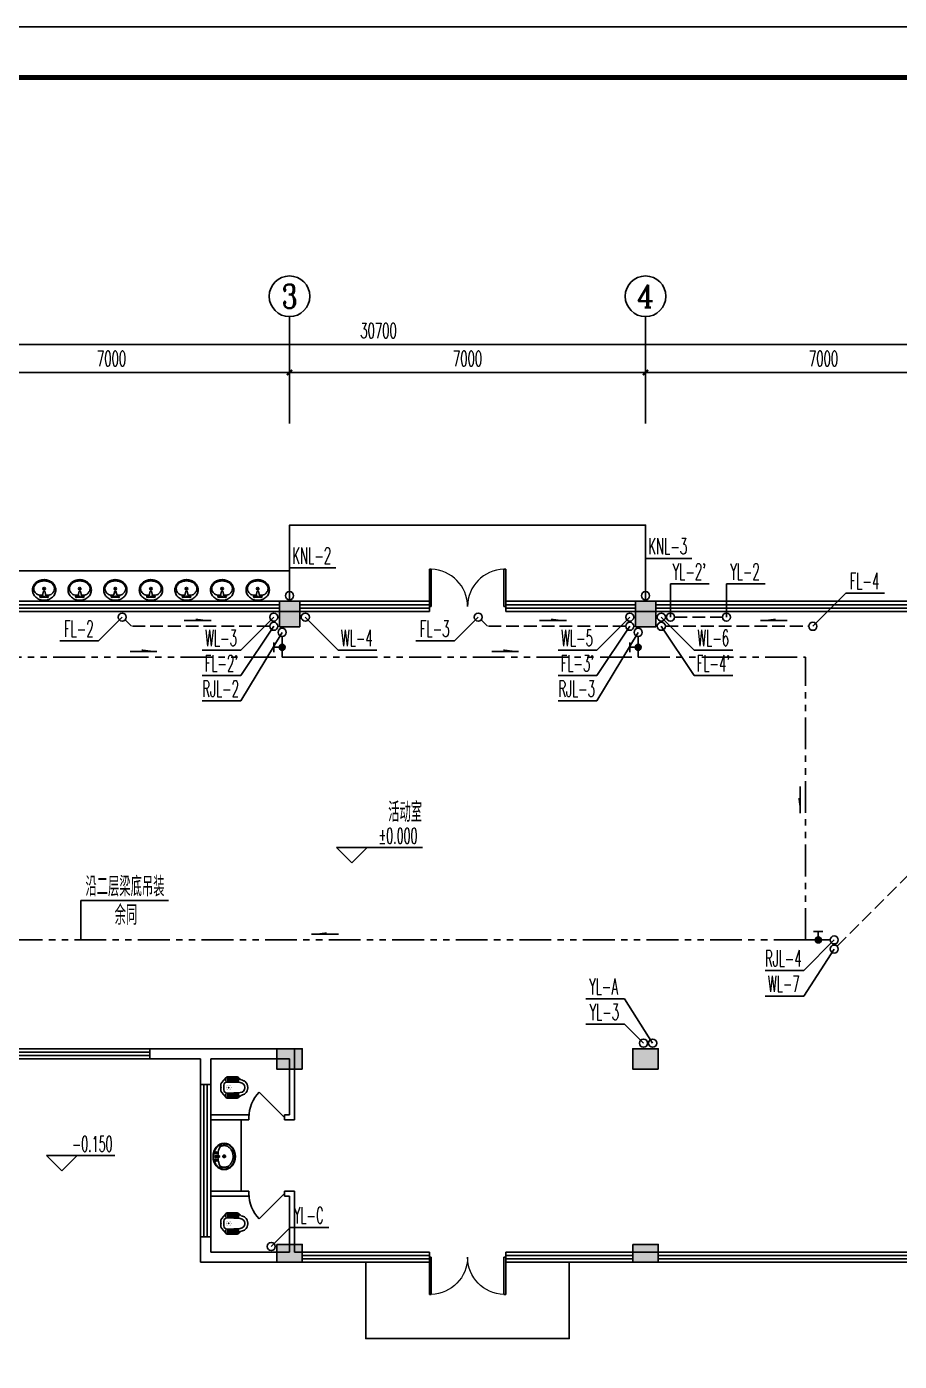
# Model space of a CAD drawing. Extents: x -1254782 to -617813, y -619975 to -323764.
# Drawn here: x -845684 to -828526, y -363878 to -337629 of the extents above; entities that cross this region are included whole.
import ezdxf
from ezdxf.enums import TextEntityAlignment as Align

# ---------------------------------------------------------------- set-up
doc = ezdxf.new("R2010")
doc.units = 0
doc.header["$LTSCALE"] = 1000
doc.header["$MEASUREMENT"] = 0
doc.linetypes.add('DASH', pattern=[0.35, 0.25, -0.1])
doc.linetypes.add('PHANTOM2', pattern=[1.25, 0.625, -0.125, 0.125, -0.125, 0.125, -0.125])
for name, color, linetype in [('4', 4, 'Continuous'), ('9', 9, 'Continuous'), ('AXIS', 3, 'Continuous'), ('AXIS_TEXT', 7, 'Continuous'), ('DIM_ELEV', 3, 'Continuous'), ('K+T', 252, 'Continuous'), ('LVTRY', 8, 'Continuous'), ('PIPE-废水', 5, 'DASH'), ('PIPE-污水', 5, 'DASH'), ('PIPE-给水', 1, 'Continuous'), ('PIPE-雨水', 222, 'DASH'), ('PUB_TITLE', 4, 'Continuous'), ('TWT_LEAD', 3, 'Continuous'), ('TWT_SYMB', 3, 'Continuous'), ('TWT_TEXT', 7, 'Continuous'), ('VALVE_给水', 7, 'Continuous'), ('VPIPE-废水', 5, 'DASH'), ('VPIPE-污水', 5, 'DASH'), ('VPIPE-给水', 1, 'Continuous'), ('VPIPE-雨水', 222, 'DASH'), ('WALL', 7, 'Continuous'), ('WINDOW', 4, 'Continuous')]:
    doc.layers.add(name, color=color, linetype=linetype)
doc.styles.add('_TCH_AXIS', font='COMPLEX', dxfattribs={"bigfont": 'GBCBIG'})
doc.styles.add('_TCH_DIM', font='SIMPLEX.shx', dxfattribs={"width": 0.8, "bigfont": 'GBCBIG.shx'})
doc.styles.add('_TCH_DIM_T3', font='SIMPLEX.shx', dxfattribs={"width": 0.564706, "bigfont": 'GBCBIG.shx'})
doc.styles.add('COMPLEX', font='COMPLEX')
doc.styles.add('天正', font='SIMPLEX.shx', dxfattribs={"width": 0.7, "bigfont": 'HZTXT.shx'})
doc.dimstyles.new('_TCH_ARCH&&100', dxfattribs={"dimtxt": 297.5, "dimasz": 100, "dimexe": 250, "dimexo": 300, "dimgap": 126.25, "dimtad": 1, "dimdec": 0, "dimzin": 0, "dimdsep": 46, "dimtxsty": '_TCH_DIM_T3', "dimblk": 'ARCHTICK', "dimcen": 0.09, "dimclrt": 7, "dimazin": 2, "dimtfac": 1, "dimtdec": 0, "dimtix": 1, "dimtmove": 2, "dimatfit": 3, "dimfxl": 1, "dimtolj": 1, "dimtzin": 0, "dimarcsym": 0})

# ---------------------------------------------------------------- blocks, each defined once
blk = doc.blocks.new('A$C66D56BDA')
at = {"layer": '9'}
for points in [[(0, 100), (400, 100), (400, 600), (0, 600)], [(3300, 600), (3000, 600), (3000, 100), (3300, 100)], [(6400, 100), (6800, 100), (6800, 600), (6400, 600)], [(13400, 100), (13800, 100), (13800, 600), (13400, 600)], [(20400, 100), (20800, 100), (20800, 600), (20400, 600)], [(27400, 100), (27800, 100), (27800, 600), (27400, 600)], [(30300, 100), (30700, 100), (30700, 600), (30300, 600)], [(3300, -5500), (3000, -5500), (3000, -6000), (3300, -6000)], [(27850, -6000), (27850, -5700), (27350, -5700), (27350, -6000)], [(30700, -6000), (30700, -5700), (30200, -5700), (30200, -6000)], [(27850, -8400), (27850, -8050), (27350, -8050), (27350, -8400)], [(30700, -8400), (30700, -8050), (30200, -8050), (30200, -8400)], [(6850, -8600), (6850, -8200), (6350, -8200), (6350, -8600)], [(13850, -8600), (13850, -8200), (13350, -8200), (13350, -8600)], [(20850, -8600), (20850, -8200), (20350, -8200), (20350, -8600)]]:
    blk.add_hatch(color=256, dxfattribs=at).paths.add_polyline_path(points)
h = blk.add_hatch(color=256, dxfattribs=at)
edge = h.paths.add_edge_path()
edge.add_line((125, -6000), (448, -6000))
edge.add_line((448, -6000), (448, -5100))
edge.add_line((448, -5100), (0, -5100))
edge.add_arc((3300, -5100), 3300, 180, 195.8266)
at = {"layer": 'WALL'}
for points in [[(0, 100), (400, 100), (400, 600), (0, 600)], [(3300, 600), (3000, 600), (3000, 100), (3300, 100)], [(6400, 100), (6800, 100), (6800, 600), (6400, 600)], [(13400, 100), (13800, 100), (13800, 600), (13400, 600)], [(20400, 100), (20800, 100), (20800, 600), (20400, 600)], [(27400, 100), (27800, 100), (27800, 600), (27400, 600)], [(30300, 100), (30700, 100), (30700, 600), (30300, 600)], [(3300, -5500), (3000, -5500), (3000, -6000), (3300, -6000)], [(27850, -6000), (27850, -5700), (27350, -5700), (27350, -6000)], [(30700, -6000), (30700, -5700), (30200, -5700), (30200, -6000)], [(27850, -8400), (27850, -8050), (27350, -8050), (27350, -8400)], [(30700, -8400), (30700, -8050), (30200, -8050), (30200, -8400)], [(6850, -8600), (6850, -8200), (6350, -8200), (6350, -8600)], [(13850, -8600), (13850, -8200), (13350, -8200), (13350, -8600)], [(20850, -8600), (20850, -8200), (20350, -8200), (20350, -8600)]]:
    blk.add_lwpolyline(points, close=True, dxfattribs=at)
blk.add_lwpolyline([(125, -6000), (448, -6000), (448, -5100), (0, -5100, 0.069167), (125, -6000, -0.123047)], format="xyb", dxfattribs=at)
blk = doc.blocks.new('saadbadb')
h = blk.add_hatch(color=256)
h.dxf.hatch_style = 1
h.paths.add_polyline_path([(-222370, -64738), (-221870, -64738), (-221870, -65088), (-222370, -65088)])
at = {"layer": 'WALL'}
blk.add_lwpolyline([(-222370, -64738), (-221870, -64738), (-221870, -65088), (-222370, -65088)], close=True, dxfattribs=at)
blk = doc.blocks.new('$DorLib2D$00000002')
for p, q in [((-0.5, 0), (-0.5, 0.4875)), ((-0.475, 0.4875), (-0.5, 0.4875)), ((-0.475, 0), (-0.475, 0.4875)), ((0.475, 0), (0.475, 0.4875)), ((0.475, 0.4875), (0.5, 0.4875)), ((0.5, 0), (0.5, 0.4875)), ((-0.5, 0), (-0.475, 0)), ((0.5, 0), (0.475, 0))]:
    blk.add_line(p, q)
at = {"lineweight": 13}
for centre, start, end in [((-0.4875, 0), 0, 88.53072), ((0.4875, 0), 91.46928, 180)]:
    blk.add_arc(centre, 0.4875, start, end, dxfattribs=at)
blk = doc.blocks.new('$TCHSYS$WIN2D')
for p, q in [((-0.5, 0.5), (0.5, 0.5)), ((-0.5, 0.5), (-0.5, -0.5)), ((0.5, 0.5), (0.5, -0.5)), ((0.5, 0.1667), (-0.5, 0.1667)), ((0.5, -0.1667), (-0.5, -0.1667)), ((-0.5, -0.5), (0.5, -0.5))]:
    blk.add_line(p, q)
blk = doc.blocks.new('_ArchTick')
at = {"color": 0, "linetype": 'ByBlock', "const_width": 0.4}
blk.add_lwpolyline([(-0.5, -0.5), (0.5, 0.5)], dxfattribs=at)
blk = doc.blocks.new('*D270')
at = {"layer": 'AXIS', "color": 0, "lineweight": -2, "transparency": 16777216}
for p, q in [((3900, 22200), (3900, 23700)), ((34600, 22200), (34600, 23700)), ((3900, 23450), (34600, 23450))]:
    blk.add_line(p, q, dxfattribs=at)
at = {"layer": 'Defpoints', "color": 0, "transparency": 16777216}
for p in [(34600, 23450), (3900, 21900), (34600, 21900)]:
    blk.add_point(p, dxfattribs=at)
at = {"layer": 'AXIS', "color": 0, "lineweight": -2, "transparency": 16777216, "xscale": 100, "yscale": 100, "zscale": 100, "rotation": 180}
blk.add_blockref('_ArchTick', (3900, 23450), dxfattribs=at)
at = {"layer": 'AXIS', "color": 0, "lineweight": -2, "transparency": 16777216, "xscale": 100, "yscale": 100, "zscale": 100}
blk.add_blockref('_ArchTick', (34600, 23450), dxfattribs=at)
at = {"layer": 'AXIS', "color": 7, "transparency": 16777216, "insert": (19250, 23725), "char_height": 297.5, "attachment_point": 5, "style": '_TCH_DIM_T3'}
blk.add_mtext('\\A1;30700', dxfattribs=at)
blk = doc.blocks.new('*D272')
at = {"layer": 'AXIS', "color": 0, "lineweight": -2, "transparency": 16777216}
for p, q in [((10500, 22200), (10500, 23150)), ((17500, 22200), (17500, 23150)), ((10500, 22900), (17500, 22900))]:
    blk.add_line(p, q, dxfattribs=at)
at = {"layer": 'Defpoints', "color": 0, "transparency": 16777216}
for p in [(17500, 22900), (10500, 21900), (17500, 21900)]:
    blk.add_point(p, dxfattribs=at)
at = {"layer": 'AXIS', "color": 0, "lineweight": -2, "transparency": 16777216, "xscale": 100, "yscale": 100, "zscale": 100, "rotation": 180}
blk.add_blockref('_ArchTick', (10500, 22900), dxfattribs=at)
at = {"layer": 'AXIS', "color": 0, "lineweight": -2, "transparency": 16777216, "xscale": 100, "yscale": 100, "zscale": 100}
blk.add_blockref('_ArchTick', (17500, 22900), dxfattribs=at)
at = {"layer": 'AXIS', "color": 7, "transparency": 16777216, "insert": (14000, 23175), "char_height": 297.5, "attachment_point": 5, "style": '_TCH_DIM_T3'}
blk.add_mtext('\\A1;7000', dxfattribs=at)
blk = doc.blocks.new('*D273')
at = {"layer": 'AXIS', "color": 0, "lineweight": -2, "transparency": 16777216}
for p, q in [((17500, 22200), (17500, 23150)), ((24500, 22200), (24500, 23150)), ((17500, 22900), (24500, 22900))]:
    blk.add_line(p, q, dxfattribs=at)
at = {"layer": 'Defpoints', "color": 0, "transparency": 16777216}
for p in [(24500, 22900), (17500, 21900), (24500, 21900)]:
    blk.add_point(p, dxfattribs=at)
at = {"layer": 'AXIS', "color": 0, "lineweight": -2, "transparency": 16777216, "xscale": 100, "yscale": 100, "zscale": 100, "rotation": 180}
blk.add_blockref('_ArchTick', (17500, 22900), dxfattribs=at)
at = {"layer": 'AXIS', "color": 0, "lineweight": -2, "transparency": 16777216, "xscale": 100, "yscale": 100, "zscale": 100}
blk.add_blockref('_ArchTick', (24500, 22900), dxfattribs=at)
at = {"layer": 'AXIS', "color": 7, "transparency": 16777216, "insert": (21000, 23175), "char_height": 297.5, "attachment_point": 5, "style": '_TCH_DIM_T3'}
blk.add_mtext('\\A1;7000', dxfattribs=at)
blk = doc.blocks.new('*D274')
at = {"layer": 'AXIS', "color": 0, "lineweight": -2, "transparency": 16777216}
for p, q in [((24500, 22200), (24500, 23150)), ((31500, 22200), (31500, 23150)), ((24500, 22900), (31500, 22900))]:
    blk.add_line(p, q, dxfattribs=at)
at = {"layer": 'Defpoints', "color": 0, "transparency": 16777216}
for p in [(31500, 22900), (24500, 21900), (31500, 21900)]:
    blk.add_point(p, dxfattribs=at)
at = {"layer": 'AXIS', "color": 0, "lineweight": -2, "transparency": 16777216, "xscale": 100, "yscale": 100, "zscale": 100, "rotation": 180}
blk.add_blockref('_ArchTick', (24500, 22900), dxfattribs=at)
at = {"layer": 'AXIS', "color": 0, "lineweight": -2, "transparency": 16777216, "xscale": 100, "yscale": 100, "zscale": 100}
blk.add_blockref('_ArchTick', (31500, 22900), dxfattribs=at)
at = {"layer": 'AXIS', "color": 7, "transparency": 16777216, "insert": (28000, 23175), "char_height": 297.5, "attachment_point": 5, "style": '_TCH_DIM_T3'}
blk.add_mtext('\\A1;7000', dxfattribs=at)
blk = doc.blocks.new('$DorLib2D$00000114')
at = {"color": 0}
blk.add_line((0.5, 0), (-0.207, 0.707), dxfattribs=at)
blk.add_arc((0.5, 0), 1, 135, 180, dxfattribs=at)
blk = doc.blocks.new('$lvtry$00000173')
at = {"color": 0}
for p, q in [((-35, -219, 0), (40, -219, 0)), ((-11, -125, 0), (-16, -50, 0)), ((2, -177, 0), (2, -260, 0)), ((12, -125, 0), (16, -50, 0))]:
    blk.add_line(p, q, dxfattribs=at)
for centre, radius in [((-69, -62, 0), 20.6), ((-69, -62, 0), 15.6), ((2, -219, 0), 23.4), ((0, -50, 0), 15.8), ((72, -62, 0), 20.6), ((72, -62, 0), 15.6)]:
    blk.add_circle(centre, radius, dxfattribs=at)
blk.add_arc((1, -117, 0), 13.9, 215.486, 324.514, dxfattribs=at)
blk.add_ellipse((2, -219, 0), major_axis=(-259, 0), ratio=0.848663, dxfattribs=at)
for start_param, end_param in [(4.764585, 5.931457), (3.493317, 4.671733)]:
    blk.add_ellipse((2, -215, 0), major_axis=(-259, 0), ratio=0.459125, start_param=start_param, end_param=end_param, dxfattribs=at)
for points, knots in [([(-247, -219, 0), (-247, -226, 0), (-247, -233, 0), (-245, -253, 0), (-242, -264, 0), (-234, -288, 0), (-229, -299, 0), (-216, -321, 0), (-209, -331, 0), (-192, -351, 0), (-183, -360, 0), (-162, -377, 0), (-151, -385, 0), (-127, -399, 0), (-115, -405, 0), (-88, -415, 0), (-75, -419, 0), (-47, -425, 0), (-32, -427, 0), (-4, -429, 0), (11, -429, 0), (40, -426, 0), (54, -424, 0), (82, -418, 0), (96, -413, 0), (122, -403, 0), (134, -397, 0), (158, -383, 0), (169, -375, 0), (189, -357, 0), (198, -348, 0), (215, -328, 0), (222, -318, 0), (234, -296, 0), (239, -284, 0), (246, -261, 0), (248, -249, 0), (251, -225, 0), (251, -213, 0), (249, -189, 0), (246, -177, 0), (239, -154, 0), (234, -143, 0), (222, -121, 0), (215, -110, 0), (199, -90, 0), (190, -81, 0), (170, -63, 0), (159, -55, 0), (135, -41, 0), (123, -35, 0), (97, -24, 0), (83, -20, 0), (55, -13, 0), (41, -11, 0), (12, -9, 0), (-3, -9, 0), (-31, -10, 0), (-46, -12, 0), (-74, -18, 0), (-87, -22, 0), (-114, -32, 0), (-126, -38, 0), (-150, -52, 0), (-162, -60, 0), (-182, -77, 0), (-192, -86, 0), (-209, -106, 0), (-216, -116, 0), (-228, -138, 0), (-234, -149, 0), (-242, -172, 0), (-244, -184, 0), (-247, -204, 0), (-247, -211, 0), (-247, -219, 0)], [0, 0, 0, 0, 0.105369, 0.105369, 0.278747, 0.278747, 0.452125, 0.452125, 0.625504, 0.625504, 0.798882, 0.798882, 0.97226, 0.97226, 1.145639, 1.145639, 1.319017, 1.319017, 1.492395, 1.492395, 1.665774, 1.665774, 1.839152, 1.839152, 2.01253, 2.01253, 2.185909, 2.185909, 2.359287, 2.359287, 2.532665, 2.532665, 2.706044, 2.706044, 2.879422, 2.879422, 3.0528, 3.0528, 3.226179, 3.226179, 3.399557, 3.399557, 3.572935, 3.572935, 3.746313, 3.746313, 3.919692, 3.919692, 4.09307, 4.09307, 4.266448, 4.266448, 4.439827, 4.439827, 4.613205, 4.613205, 4.786583, 4.786583, 4.959962, 4.959962, 5.13334, 5.13334, 5.306718, 5.306718, 5.480097, 5.480097, 5.653475, 5.653475, 5.826853, 5.826853, 6.000232, 6.000232, 6.17361, 6.17361, 6.283185, 6.283185, 6.283185, 6.283185]), ([(-184, -131, 0), (-185, -133, 0), (-186, -135, 0), (-191, -143, 0), (-195, -149, 0), (-201, -161, 0), (-203, -168, 0), (-207, -180, 0), (-209, -187, 0), (-211, -199, 0), (-212, -205, 0), (-212, -214, 0), (-212, -216, 0), (-212, -219, 0), (-212, -225, 0), (-212, -232, 0), (-210, -246, 0), (-208, -254, 0), (-204, -266, 0), (-202, -272, 0), (-198, -281, 0), (-196, -286, 0), (-189, -298, 0), (-185, -304, 0), (-176, -316, 0), (-171, -322, 0), (-161, -332, 0), (-156, -337, 0), (-143, -347, 0), (-135, -353, 0), (-121, -362, 0), (-116, -365, 0), (-105, -370, 0), (-100, -373, 0), (-88, -378, 0), (-82, -380, 0), (-69, -384, 0), (-63, -386, 0), (-47, -389, 0), (-38, -391, 0), (-21, -393, 0), (-12, -393, 0), (7, -394, 0), (16, -393, 0), (34, -392, 0), (43, -390, 0), (59, -387, 0), (67, -385, 0), (83, -380, 0), (91, -378, 0), (106, -372, 0), (113, -368, 0), (127, -361, 0), (133, -357, 0), (146, -348, 0), (152, -343, 0), (163, -333, 0), (169, -328, 0), (178, -317, 0), (183, -312, 0), (190, -301, 0), (194, -296, 0), (200, -284, 0), (204, -277, 0), (209, -264, 0), (210, -258, 0), (213, -246, 0), (214, -241, 0), (216, -227, 0), (216, -219, 0), (215, -206, 0), (214, -200, 0), (213, -189, 0), (211, -183, 0), (206, -167, 0), (202, -156, 0), (193, -141, 0), (190, -136, 0), (187, -131, 0)], [5.740897, 5.740897, 5.740897, 5.740897, 5.780874, 5.780874, 5.896829, 5.896829, 6.012784, 6.012784, 6.128739, 6.128739, 6.240697, 6.240697, 6.283185, 6.283185, 6.283185, 6.399826, 6.399826, 6.5409, 6.5409, 6.634, 6.634, 6.7271, 6.7271, 6.852188, 6.852188, 6.977276, 6.977276, 7.077377, 7.077377, 7.229977, 7.229977, 7.317389, 7.317389, 7.404801, 7.404801, 7.497094, 7.497094, 7.589386, 7.589386, 7.712334, 7.712334, 7.835281, 7.835281, 7.958228, 7.958228, 8.081175, 8.081175, 8.194983, 8.194983, 8.30879, 8.30879, 8.422598, 8.422598, 8.537599, 8.537599, 8.6526, 8.6526, 8.767602, 8.767602, 8.884432, 8.884432, 8.982435, 8.982435, 9.119467, 9.119467, 9.224191, 9.224191, 9.328914, 9.328914, 9.470087, 9.470087, 9.571187, 9.571187, 9.672288, 9.672288, 9.874489, 9.874489, 9.967059, 9.967059, 9.967059, 9.967059])]:
    blk.add_open_spline(points, degree=3, knots=knots, dxfattribs=at)
for p in [(1, -50), (2, -219, 0)]:
    blk.add_point(p, dxfattribs=at)
blk = doc.blocks.new('$lvtry$00000203')
at = {"color": 0}
for p, q in [((-109, -134, 0), (-210, -128, 0)), ((-107, -166, 0), (-210, -166, 0)), ((-106, -197, 0), (-210, -197, 0)), ((-104, -227, 0), (-210, -227, 0)), ((-103, -258, 0), (-210, -258, 0)), ((-106, -103, 0), (-182, -88, 0)), ((-109, -124, 0), (-97, -382, 0)), ((48, -60, 0), (-48, -60, 0)), ((97, -382, 0), (109, -124, 0)), ((103, -258, 0), (210, -258, 0)), ((104, -227, 0), (210, -227, 0)), ((106, -103, 0), (182, -88, 0)), ((106, -197, 0), (210, -197, 0)), ((107, -166, 0), (210, -166, 0)), ((109, -134, 0), (210, -128, 0)), ((-101, -289, 0), (-210, -289, 0)), ((-100, -320, 0), (-210, -320, 0)), ((-191, -354, 0), (-99, -345, 0)), ((-4, -470, 0), (4, -470, 0)), ((191, -354, 0), (99, -345, 0)), ((100, -320, 0), (210, -320, 0)), ((101, -289, 0), (210, -289, 0))]:
    blk.add_line(p, q, dxfattribs=at)
at = {"color": 0, "elevation": 0}
blk.add_lwpolyline([(184, -360, 0.139709), (135, -448, -0.12003), (120, -477, -0.218108), (4, -530), (-4, -530, -0.218108), (-120, -477, -0.12003), (-135, -448, 0.139709), (-184, -360, 0.046574), (-191, -354, -0.248797), (-210, -318), (-210, -128, -0.218491), (-198, -101), (-90, -9, -0.179479), (-67, 0), (67, 0, -0.179479), (90, -9), (198, -101, -0.218491), (210, -128), (210, -318, -0.248797), (191, -354, 0.046574)], format="xyb", close=True, dxfattribs=at)
at = {"color": 0, "const_width": 3, "elevation": 0}
blk.add_lwpolyline([(49, -153, 1), (-49, -153, 1)], format="xyb", close=True, dxfattribs=at)
at = {"color": 0}
for centre, radius, start, end in [((-48, -121, 0), 61, 90, 182.693), ((48, -121, 0), 61, 357.307, 90), ((-4, -377, 0), 92.8, 182.693, 270), ((4, -377, 0), 92.8, 270, 357.307)]:
    blk.add_arc(centre, radius, start, end, dxfattribs=at)
for p in [(0, 0), (0, -153, 0)]:
    blk.add_point(p, dxfattribs=at)
blk = doc.blocks.new('$lvtry$00000179')
at = {"color": 0, "linetype": 'ByBlock'}
for p, q in [((-32, -102), (-92, -102)), ((-13, -178), (-40, -70)), ((35, -64), (-35, -64)), ((13, -178), (-13, -178)), ((40, -70), (13, -178)), ((92, -102), (32, -102))]:
    blk.add_line(p, q, dxfattribs=at)
blk.add_lwpolyline([(0, -406, 0.088425), (89, -391, 0.093738), (162, -347, 0.102376), (212, -280, 0.10945), (229, -203, 0.109452), (212, -127, 0.102376), (162, -60, 0.093738), (89, -16, 0.088423), (0, 0, 0.088427), (-89, -16, 0.093738), (-162, -60, 0.102376), (-212, -127, 0.109452), (-229, -203, 0.109451), (-212, -280, 0.102376), (-162, -347, 0.093738), (-89, -391, 0.088425)], format="xyb", close=True, dxfattribs=at)
for centre, radius in [((-64, -76), 20.4), ((-64, -76), 15.4), ((0, -229), 25.4), ((63, -76), 20.4), ((63, -76), 15.4)]:
    blk.add_circle(centre, radius, dxfattribs=at)
for centre, radius, start, end in [((-88, -229), 116, 151.0888, 180), ((-88, -229), 116, 180, 208.9112), ((-45, -252), 164, 126.8699, 151.0888), ((-18, -288), 210, 123.9045, 126.8699), ((-92, -178), 76.2, 90, 123.9045), ((-35, -68), 5, 90, 194.0362), ((35, -68), 5, 345.9638, 90), ((92, -178), 76.2, 57.7402, 90), ((45, -252), 164, 28.9112, 57.7402), ((88, -229), 116, 0, 28.9112), ((88, -229), 116, 331.0888, 0), ((-45, -205), 164, 208.9112, 233.1301), ((-18, -169), 210, 233.1301, 252.7421), ((0, -111), 270, 252.7421, 270), ((0, -111), 270, 270, 287.2579), ((18, -169), 210, 287.2579, 306.8699), ((45, -205), 164, 306.8699, 331.0888)]:
    blk.add_arc(centre, radius, start, end, dxfattribs=at)
at = {"color": 0}
for p in [(0, -76), (0, -229)]:
    blk.add_point(p, dxfattribs=at)
blk = doc.blocks.new('_AXISO')
blk.add_circle((0, 0), 0.5)
at = {"layer": 'AXIS_TEXT', "style": 'COMPLEX', "width": 1.041667}
blk.add_attdef('A', text='', height=0.56, dxfattribs=at).set_placement((-0.25, -0.28), (0.25, -0.28), align=Align.FIT)
blk = doc.blocks.new('$VALVE$00000497')
for p, q in [((78, 138), (-78, 138)), ((0, 50), (0, 138))]:
    blk.add_line(p, q)
at = {"const_width": 49.6}
blk.add_lwpolyline([(25, 0, 1), (-25, 0, 1)], format="xyb", close=True, dxfattribs=at)
blk.add_circle((0, 0), 50)
blk = doc.blocks.new('A$C183D7180')
at = {"layer": '4'}
for points in [[(17500, 18400), (17500, 19900), (24500, 19900), (24500, 18400)], [(19000, 5400), (19000, 3900), (23000, 3900), (23000, 5400)]]:
    blk.add_lwpolyline(points, dxfattribs=at)
at = {"layer": 'AXIS'}
for p, q in [((17500, 21900), (17500, 24000)), ((24500, 21900), (24500, 24000))]:
    blk.add_line(p, q, dxfattribs=at)
at = {"layer": 'DIM_ELEV'}
for p, q in [((18724.8, 13259.6), (18424.8, 13559.6)), ((18424.8, 13559.6), (20116.3, 13559.6)), ((18724.8, 13259.6), (19024.8, 13559.6)), ((13022.6, 7199.4), (12722.6, 7499.4)), ((12722.6, 7499.4), (14062.3, 7499.4)), ((13022.6, 7199.4), (13322.6, 7499.4))]:
    blk.add_line(p, q, dxfattribs=at)
at = {"layer": 'K+T'}
blk.add_line((16550, 6800), (16550, 8200), dxfattribs=at)
blk.add_lwpolyline([(10500, 18400), (10500, 19000), (17500, 19000), (17500, 18400)], dxfattribs=at)
at = {"layer": 'WALL'}
for p, q in [((17700, 18400), (17300, 18400)), ((17300, 18400), (17300, 18200)), ((17700, 18200), (17700, 18400)), ((24700, 18400), (24300, 18400)), ((24300, 18400), (24300, 18200)), ((24700, 18200), (24700, 18400)), ((17300, 18200), (17700, 18200)), ((24300, 18200), (24700, 18200)), ((15850, 9600), (14750, 9600)), ((14750, 9600), (14750, 9400)), ((15850, 9600), (17600, 9600)), ((17600, 9600), (17600, 8200)), ((14750, 9400), (15750, 9400)), ((15750, 9400), (15750, 8900)), ((15950, 8900), (15950, 9400)), ((15950, 9400), (17500, 9400)), ((17500, 9400), (17500, 8300)), ((15750, 8900), (15950, 8900)), ((16700, 8300), (15950, 8300)), ((15950, 8300), (15950, 8200)), ((15950, 8200), (16700, 8200)), ((16700, 8200), (16700, 8300)), ((17500, 8300), (17400, 8300)), ((17400, 8300), (17400, 8200)), ((17400, 8200), (17600, 8200)), ((16700, 6800), (15950, 6800)), ((15950, 6800), (15950, 6700)), ((15950, 6700), (16700, 6700)), ((16700, 6700), (16700, 6800)), ((17600, 6800), (17400, 6800)), ((17400, 6800), (17400, 6700)), ((17400, 6700), (17500, 6700)), ((17500, 6700), (17500, 5600)), ((17600, 6800), (17600, 5600)), ((15950, 5900), (15750, 5900)), ((15750, 5900), (15750, 5400)), ((15950, 5600), (15950, 5900)), ((15950, 5600), (17500, 5600)), ((17750, 5600), (17600, 5600)), ((17750, 5400), (17750, 5600)), ((24750, 5600), (24250, 5600)), ((24250, 5600), (24250, 5400)), ((24750, 5400), (24750, 5600)), ((15750, 5400), (17500, 5400)), ((17500, 5400), (17750, 5400)), ((24250, 5400), (24750, 5400))]:
    blk.add_line(p, q, dxfattribs=at)
for name, p in [('A$C66D56BDA', (3900, 17800)), ('saadbadb', (239619.8, 70488.4)), ('saadbadb', (246619.8, 70488.4))]:
    blk.add_blockref(name, p)
at = {"layer": 'AXIS'}
ref = blk.add_blockref('_AXISO', (17500, 24400), dxfattribs=dict(at, xscale=800, yscale=800, zscale=800))
ref.add_attrib('A', '3', dxfattribs={"layer": 'AXIS_TEXT', "height": 465.9, "style": '_TCH_AXIS'}).set_placement((17344.7, 24167), (17655.3, 24167), align=Align.FIT)
ref = blk.add_blockref('_AXISO', (24500, 24400), dxfattribs=dict(at, xscale=800, yscale=800, zscale=800))
ref.add_attrib('A', '4', dxfattribs={"layer": 'AXIS_TEXT', "height": 445.4, "style": '_TCH_AXIS'}).set_placement((24330.3, 24177.3), (24669.7, 24177.3), align=Align.FIT)
at = {"layer": 'K+T'}
for name, p, rotation in [('$lvtry$00000179', (12674.6, 18420), 180), ('$lvtry$00000179', (13374.6, 18420), 180), ('$lvtry$00000179', (14074.6, 18420), 180), ('$lvtry$00000179', (14774.6, 18420), 180), ('$lvtry$00000179', (14774.6, 18420), 180), ('$lvtry$00000179', (15474.6, 18420), 180), ('$lvtry$00000179', (16174.6, 18420), 180), ('$lvtry$00000179', (16874.6, 18420), 180), ('$lvtry$00000173', (15996.6, 7479.8), 90)]:
    blk.add_blockref(name, p, dxfattribs=dict(at, rotation=rotation))
at = {"layer": 'LVTRY', "rotation": 90}
blk.add_blockref('$lvtry$00000203', (16150, 8836.9), dxfattribs=at)
at = {"layer": 'LVTRY', "yscale": -1, "rotation": 270}
blk.add_blockref('$lvtry$00000203', (16150, 6163.1), dxfattribs=at)
at = {"layer": 'WINDOW'}
for name, p, xscale, yscale, zscale in [('$DorLib2D$00000002', (21000, 18300), 1500, 1500, 1500), ('$TCHSYS$WIN2D', (14000, 18300), 6600, 200, 6600), ('$TCHSYS$WIN2D', (18975, 18300), 2550, 200, 2550), ('$TCHSYS$WIN2D', (23025, 18300), 2550, 200, 2550), ('$TCHSYS$WIN2D', (27850, 18300), 6300, 200, 6300), ('$TCHSYS$WIN2D', (12750, 9500), 4000, -200, 4000), ('$DorLib2D$00000114', (17050, 8250), 700, 700, 700), ('$DorLib2D$00000114', (17050, 6750), 700, -700, 700), ('$TCHSYS$WIN2D', (19000, 5500), 2500, 200, 2500), ('$TCHSYS$WIN2D', (23000, 5500), 2500, 200, 2500), ('$TCHSYS$WIN2D', (28000, 5500), 6500.000000003144, 200, 6500.000000003144), ('$DorLib2D$00000002', (21000, 5500), 1500, -1500, 1500)]:
    blk.add_blockref(name, p, dxfattribs=dict(at, xscale=xscale, yscale=yscale, zscale=zscale))
at = {"layer": 'WINDOW', "xscale": 3000, "yscale": -200, "zscale": 3000, "rotation": 270}
blk.add_blockref('$TCHSYS$WIN2D', (15850, 7400), dxfattribs=at)
at = {"layer": 'DIM_ELEV', "color": 7, "style": '天正', "width": 0.525}
for s, p in [('%%P0.000', (19250.3, 13635.6)), ('-0.150', (13226.7, 7575.4))]:
    blk.add_text(s, height=304, dxfattribs=at).set_placement(p)
at = {"layer": 'TWT_TEXT', "style": '_TCH_DIM', "width": 0.8}
blk.add_text('活动室', height=385.82, dxfattribs=at).set_placement((19440.1, 14060.6))
at = {"layer": 'AXIS'}
for p1, p2, distance, picture, middle in [((3900, 21900), (34600, 21900), 1550, '*D270', (19250, 23725)), ((10500, 21900), (17500, 21900), 1000, '*D272', (14000, 23175)), ((17500, 21900), (24500, 21900), 1000, '*D273', (21000, 23175)), ((24500, 21900), (31500, 21900), 1000, '*D274', (28000, 23175))]:
    dim = blk.add_aligned_dim(p1=p1, p2=p2, distance=distance, dimstyle='_TCH_ARCH&&100', dxfattribs=at)
    dim.commit()
    dim.dimension.update_dxf_attribs({"geometry": picture, "text_midpoint": middle})

msp = doc.modelspace()

# ---------------------------------------------------------------- hatches: boundary and pattern name
at = {"layer": 'TWT_SYMB'}
for points in [[(-842058.5, -349309.1), (-842358.5, -349309.1), (-842358.5, -349269.1)], [(-835071.5, -349309.1), (-835371.5, -349309.1), (-835371.5, -349269.1)], [(-831258.5, -349309.1), (-830958.5, -349309.1), (-830958.5, -349269.1)], [(-843122.3, -349914.5), (-843422.3, -349914.5), (-843422.3, -349874.5)], [(-836011, -349914.5), (-836311, -349914.5), (-836311, -349874.5)], [(-830474.7, -353098.6), (-830474.7, -352798.6), (-830514.7, -352798.6)], [(-840083.1, -355478.5), (-839783.1, -355478.5), (-839783.1, -355438.5)]]:
    msp.add_hatch(color=256, dxfattribs=at).paths.add_polyline_path(points)

# ---------------------------------------------------------------- linework, layer by layer
at = {"layer": 'PIPE-废水', "linetype": 'DASH'}
for p, q in [((-843749, -349297.6), (-843625.9, -349421)), ((-836748.9, -349297.6), (-836625.5, -349421)), ((-840906.1, -349421), (-843625.9, -349421)), ((-833906.1, -349421), (-836625.5, -349421)), ((-833125.5, -349421), (-830306.1, -349421))]:
    msp.add_line(p, q, dxfattribs=at)
at = {"layer": 'PIPE-污水', "linetype": 'DASH'}
msp.add_line((-829748.9, -355713.8), (-826826.1, -352791), dxfattribs=at)
at = {"layer": 'PIPE-给水', "color": 4, "linetype": 'Continuous'}
for p, q in [((-840660.8, -349621), (-840660.8, -350026.4)), ((-833660.8, -349621), (-833660.8, -350026.4)), ((-829885.5, -355590.4), (-830370.7, -355590.4))]:
    msp.add_line(p, q, dxfattribs=at)
at = {"layer": 'PIPE-给水', "color": 4, "linetype": 'PHANTOM2'}
for p, q in [((-847660.8, -350026.4), (-840660.8, -350026.4)), ((-840660.8, -350026.4), (-833660.8, -350026.4)), ((-833660.8, -350026.4), (-830370.7, -350026.4)), ((-830370.7, -355590.4), (-830370.7, -350026.4)), ((-830370.7, -355590.4), (-850078.6, -355590.4))]:
    msp.add_line(p, q, dxfattribs=at)
at = {"layer": 'PIPE-雨水', "linetype": 'DASH'}
msp.add_line((-832945.5, -349241), (-832005.2, -349241), dxfattribs=at)
at = {"layer": 'PUB_TITLE'}
msp.add_lwpolyline([(-862995.5, -379628.7), (-803595.5, -379628.7), (-803595.5, -337628.7), (-862995.5, -337628.7)], close=True, dxfattribs=at)
at = {"layer": 'PUB_TITLE', "const_width": 100}
msp.add_lwpolyline([(-860495.5, -378628.7), (-804595.5, -378628.7), (-804595.5, -338628.7), (-860495.5, -338628.7)], close=True, dxfattribs=at)
at = {"layer": 'TWT_LEAD'}
for p, q in [((-840515.8, -348820.7), (-840515.8, -348271.1)), ((-840515.8, -348271.1), (-839604.9, -348271.1)), ((-833515.8, -348820.7), (-833515.8, -348086.4)), ((-833515.8, -348086.4), (-832604.9, -348086.4)), ((-833025.5, -349241), (-833025.5, -348586)), ((-833025.5, -348586), (-832264.5, -348586)), ((-831925.2, -349241), (-831925.2, -348586)), ((-831925.2, -348586), (-831164.2, -348586)), ((-830226.1, -349421), (-829579.7, -348771.1)), ((-829579.7, -348771.1), (-828818.8, -348771.1)), ((-843805.5, -349241), (-844271.9, -349710.9)), ((-840826.1, -349241), (-841472.5, -349890.9)), ((-840205.5, -349241), (-839559.1, -349890.9)), ((-836806.4, -349241), (-837272.9, -349710.9)), ((-833826.1, -349241), (-834472.5, -349890.9)), ((-833205.5, -349241), (-832559.1, -349890.9)), ((-840826.1, -349421), (-841472.5, -350390.9)), ((-840660.8, -349541), (-841472.5, -350890.9)), ((-833826.1, -349421), (-834472.5, -350390.9)), ((-833660.8, -349541), (-834472.5, -350890.9)), ((-833205.5, -349421), (-832559.1, -350390.9)), ((-844271.9, -349710.9), (-845032.8, -349710.9)), ((-841472.5, -349890.9), (-842233.4, -349890.9)), ((-839559.1, -349890.9), (-838798.1, -349890.9)), ((-837272.9, -349710.9), (-838033.8, -349710.9)), ((-834472.5, -349890.9), (-835233.4, -349890.9)), ((-832559.1, -349890.9), (-831798.1, -349890.9)), ((-841472.5, -350390.9), (-842233.4, -350390.9)), ((-834472.5, -350390.9), (-835233.4, -350390.9)), ((-832559.1, -350390.9), (-831798.1, -350390.9)), ((-841472.5, -350890.9), (-842233.4, -350890.9)), ((-834472.5, -350890.9), (-835233.4, -350890.9)), ((-844621.9, -355590.4), (-844621.9, -354813.6)), ((-844621.9, -354813.6), (-842897.3, -354813.6)), ((-829805.5, -355590.4), (-830405.9, -356193.5)), ((-829805.8, -355770.1), (-830405.9, -356693.5)), ((-830405.9, -356193.5), (-831166.8, -356193.5)), ((-830405.9, -356693.5), (-831166.8, -356693.5)), ((-833930.2, -356746.3), (-834691.1, -356746.3)), ((-833376.1, -357620.4), (-833930.2, -356746.3)), ((-833930.2, -357246.3), (-834691.1, -357246.3)), ((-833556.1, -357620.4), (-833930.2, -357246.3)), ((-840876.1, -361620.4), (-840502, -361246.3)), ((-840502, -361246.3), (-839741.1, -361246.3))]:
    msp.add_line(p, q, dxfattribs=at)
at = {"layer": 'TWT_SYMB'}
for points in [[(-842585.8, -349309.1), (-842058.5, -349309.1)], [(-835598.7, -349309.1), (-835071.5, -349309.1)], [(-830731.2, -349309.1), (-831258.5, -349309.1)], [(-843649.6, -349914.5), (-843122.3, -349914.5)], [(-836538.3, -349914.5), (-836011, -349914.5)], [(-830474.7, -352571.3), (-830474.7, -353098.6)], [(-839555.8, -355478.5), (-840083.1, -355478.5)]]:
    msp.add_lwpolyline(points, dxfattribs=at)
at = {"layer": 'VPIPE-废水', "linetype": 'Continuous'}
for centre in [(-843805.5, -349241), (-840826.1, -349421), (-836805.5, -349241), (-833826.1, -349421), (-833205.5, -349421), (-830226.1, -349421)]:
    msp.add_circle(centre, 80, dxfattribs=at)
at = {"layer": 'VPIPE-污水', "linetype": 'Continuous'}
for centre in [(-840826.1, -349241), (-840205.5, -349241), (-833826.1, -349241), (-833205.5, -349241), (-829805.5, -355770.4)]:
    msp.add_circle(centre, 80, dxfattribs=at)
at = {"layer": 'VPIPE-给水', "linetype": 'Continuous'}
for centre in [(-840660.8, -349541), (-833660.8, -349541), (-829805.5, -355590.4)]:
    msp.add_circle(centre, 80, dxfattribs=at)
at = {"layer": 'VPIPE-雨水', "linetype": 'Continuous'}
for centre in [(-840515.8, -348820.7), (-833515.8, -348820.7), (-833025.5, -349241), (-831925.2, -349241), (-833556.1, -357620.4), (-833376.1, -357620.4), (-840876.1, -361620.4)]:
    msp.add_circle(centre, 80, dxfattribs=at)

# ---------------------------------------------------------------- block references
at = {"layer": '9'}
msp.add_blockref('A$C183D7180', (-858015.8, -367330.7), dxfattribs=at)
at = {"layer": 'VALVE_给水', "xscale": -1.199999999999999, "yscale": -1.199999999999999, "zscale": 1.199999999999999}
for p, rotation in [((-840660.8, -349833.8), 270), ((-833660.8, -349833.8), 270), ((-830120.5, -355590.4), 180)]:
    msp.add_blockref('$VALVE$00000497', p, dxfattribs=dict(at, rotation=rotation))

# ---------------------------------------------------------------- texts
at = {"layer": 'TWT_LEAD', "color": 7}
for s, height, style, width, p in [('KNL-3', 320, '天正', 0.525, (-833460.3, -348006.4)), ('KNL-2', 320, '天正', 0.525, (-840460.3, -348191.1)), ("YL-2'", 320, '天正', 0.525, (-832985, -348505)), ('YL-2', 320, '天正', 0.525, (-831852.7, -348506)), ('FL-4', 320, '天正', 0.525, (-829503.2, -348691.1)), ('FL-2', 320, '天正', 0.525, (-844952.4, -349630.9)), ('FL-3', 320, '天正', 0.525, (-837953.3, -349630.9)), ('WL-3', 320, '天正', 0.525, (-842177, -349810.9)), ('WL-4', 320, '天正', 0.525, (-839506.6, -349810.9)), ('WL-5', 320, '天正', 0.525, (-835177, -349810.9)), ('WL-6', 320, '天正', 0.525, (-832498.6, -349810.9)), ("FL-2'", 320, '天正', 0.525, (-842185, -350310)), ("FL-3'", 320, '天正', 0.525, (-835185, -350310)), ("FL-4'", 320, '天正', 0.525, (-832510.6, -350310)), ('RJL-2', 320, '天正', 0.525, (-842229, -350810.9)), ('RJL-3', 320, '天正', 0.525, (-835229, -350810.9)), ('沿二层梁底吊装', 385.82, '_TCH_DIM', 0.8, (-844529, -354733.6)), ('余同', 385.82, '_TCH_DIM', 0.8, (-843955.4, -355293.6)), ('RJL-4', 320, '天正', 0.525, (-831166.3, -356113.5)), ('YL-A', 320, '天正', 0.525, (-834626.6, -356666.3)), ('WL-7', 320, '天正', 0.525, (-831110.3, -356613.5)), ('YL-3', 320, '天正', 0.525, (-834618.6, -357166.3)), ('YL-C', 320, '天正', 0.525, (-840433.6, -361166.3))]:
    msp.add_text(s, height=height, dxfattribs=dict(at, style=style, width=width)).set_placement(p)

doc.saveas('drawing.dxf')
